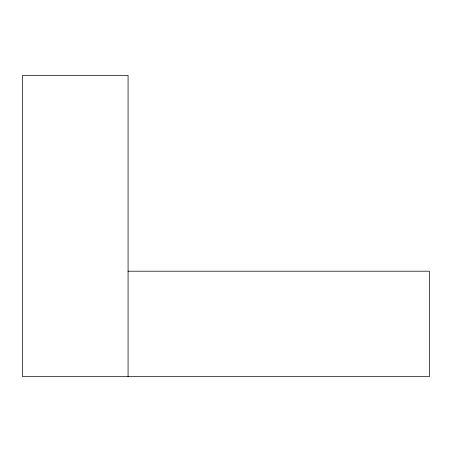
<?xml version="1.0" encoding="UTF-8"?>
<svg xmlns="http://www.w3.org/2000/svg" width="452" height="452" viewBox="0 0 452 452"><rect width="100%" height="100%" fill="white"/><g stroke="black" fill="none" stroke-linecap="round" stroke-linejoin="round"><path stroke-width="0.68" d="M128.069 271.2L429.4 271.2L429.4 376.669L22.6 376.669L22.6 75.331L128.069 75.331L128.069 376.669"/></g></svg>
